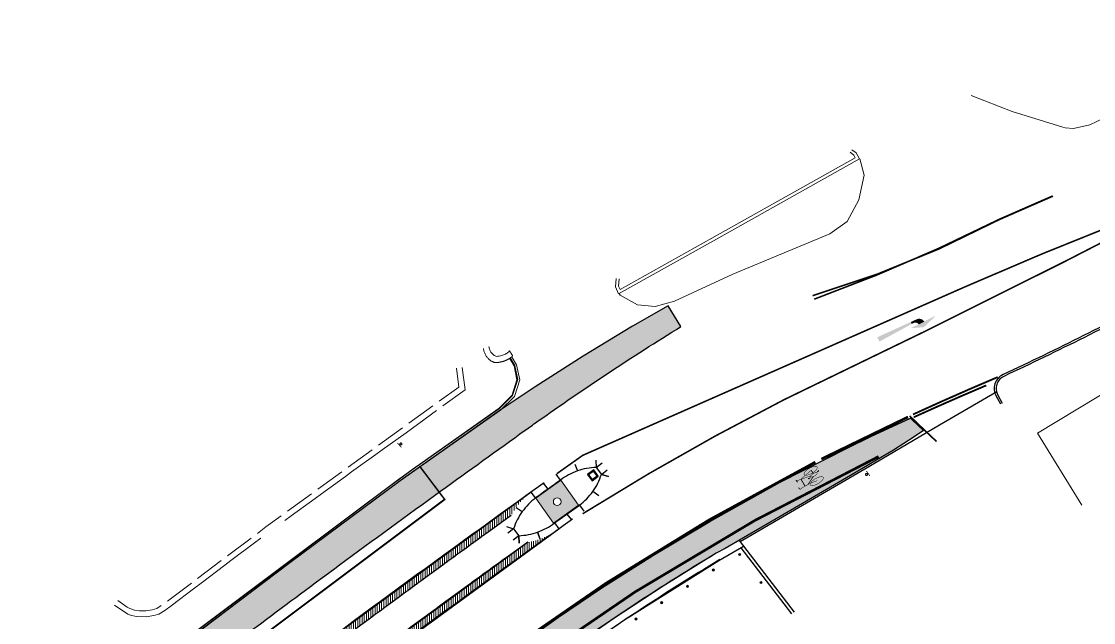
# Model space of a CAD drawing. Header units: metres. Extents: x 375221 to 375761, y 165693 to 166053.
# Drawn here: x 375504.5 to 375574.4, y 165906.6 to 165945.8 of the extents above; entities that cross this region are included whole.
import ezdxf

# ---------------------------------------------------------------- set-up
doc = ezdxf.new("R2010")
doc.units = ezdxf.units.M
for name, pattern in [('1004', [6, 4, -2]), ('1009', [0.8999999999999999, 0.6, -0.3]), ('1025', [2, 1, -1])]:
    doc.linetypes.add(name, pattern=pattern)
for name, color, linetype in [('$03 Coloured surfacing', 41, 'Continuous'), ('$03 Proposed kerbs', 7, 'Continuous'), ('$03 Roadmarkings', 7, 'Continuous'), ('$03 Street furniture', 7, 'Continuous'), ('$03 Traffic signs', 7, 'Continuous'), ('1Kerbing', 7, 'Continuous'), ('BUILDING', 8, 'Continuous'), ('KERB', 7, 'Continuous'), ('RoadMarkings -Signs', 7, 'Continuous'), ('WALL', 8, 'Continuous')]:
    doc.layers.add(name, color=color, linetype=linetype)
doc.layers.add('$03 Existing KERB', color=252, linetype='Continuous', lineweight=0)
doc.layers.add('bd-street furniture', color=7, linetype='Continuous', lineweight=30)
pattern_1 = [(90, (375301.1604602542, 165714.7829196174), (-0.1414214073079948, 2.842171974186587e-17), [])]
pattern_2 = [(37.49999999999999, (375301.1603203211, 165714.7830930501), (-0.01600031876479097, 0.4894134148895959), [0, -0.3860801400707162, 0, -0.4318001566580378, 0, -0.4127501497466538]), (7.499999999999999, (375301.1603203211, 165714.7830930501), (0.4495234462260886, 0.7168253606341572), [0, -0.2082800755644653, 0, -0.3479801262479482, 0, -0.1333500483796882]), (327.5, (375300.8479002062, 165714.7830930501), (0.7909926572153178, 0.001437185199959685), [0, -0.1270000460758935, 0, -0.4572001658732165, 0, -0.5969002165566993]), (317.5, (375300.8479002062, 165714.7830930501), (0.7635567294923427, 0.22292940413649), [0, -0.06350002303794675, 0, -0.2997201087391086, 0, -0.3429001244049124])]

# ---------------------------------------------------------------- blocks, each defined once
blk = doc.blocks.new('1038R4')
at = {"linetype": 'Continuous'}
for points in [[(0.5703513890910585, 3.005777651949977), (0.2604928890175273, 4.002766974827701), (0.2777708528871301, 2.252852270630804)], [(0.08070212287243805, 2.668192422944124), (-0.07412870246048442, 2.745604622688461), (0.1032065722907873, 2.698217216041897), (-0.07233504389888878, 2.81953926104152)], [(0.1032065722907873, 2.698217216041897), (-0.07233504389888878, 2.81953926104152), (0.1149382679271582, 2.711196816647181), (-0.06475436599971829, 2.882511468715748)], [(0.1149382679271582, 2.711196816647181), (-0.06475436599971829, 2.882511468715748), (0.131358717706803, 2.727075043584577), (-0.04343404049483013, 2.953462213806496)], [(0.131358717706803, 2.727075043584577), (-0.04343404049483013, 2.953462213806496), (0.1495591255828543, 2.742131846369077), (-0.01422224352798196, 3.011543005199357)], [(0.1495591255828543, 2.742131846369077), (-0.01422224352798196, 3.011543005199357), (0.161686180401702, 2.750914872705174), (0.01429918058285296, 3.052379982315266)], [(0.161686180401702, 2.750914872705174), (0.01429918058285296, 3.052379982315266), (0.1761543485549595, 2.760253030920993), (0.04236968495052906, 3.08406954511927)], [(0.1761543485549595, 2.760253030920993), (0.04236968495052906, 3.08406954511927), (0.1895333966673292, 2.767891541745009), (0.08083069815420174, 3.11838304404786)], [(0.1895333966673292, 2.767891541745009), (0.08083069815420174, 3.11838304404786), (0.2005521866240656, 2.773522934508286), (0.1070185666315666, 3.137223793778588)], [(0.2005521866240656, 2.773522934508286), (0.1070185666315666, 3.137223793778588), (0.2213646888064176, 2.782666450701868), (0.1602419604654699, 3.166795133309321)], [(0.2213646888064176, 2.782666450701868), (0.1602419604654699, 3.166795133309321), (0.2441254067140335, 2.790611814954978), (0.2036810762354122, 3.183774815683009)], [(0.2441254067140335, 2.790611814954978), (0.2036810762354122, 3.183774815683009), (0.2571111108933906, 2.794250330807671), (0.232268376652172, 3.191906482319183)], [(0.2571111108933906, 2.794250330807671), (0.232268376652172, 3.191906482319183), (0.2723908394909671, 2.797740813157347), (0.2684288976734308, 3.199006859087284)], [(0.1499926889311638, 0.001480968331684096), (-0.1499926889311638, -0.001480968331676991), (0.03630158226559388, 2.400475410231273), (-0.08369256887934284, 2.399290635565933)], [(0.03630158226559388, 2.40047541023128), (-0.08369256887934284, 2.399290635565933), (0.03300344193959859, 2.53323807163509), (-0.07916842462948637, 2.563112918821005)], [(0.03300344193959859, 2.53323807163509), (-0.07916842462948637, 2.563112918821005), (0.04279975450657503, 2.585052956687619), (-0.07731864205941008, 2.63009478045506)], [(0.04279975450657503, 2.585052956687619), (-0.07731864205941008, 2.63009478045506), (0.05854561702790306, 2.628026956031825), (-0.07559865645258412, 2.692376607407233)], [(0.05854561702790306, 2.628026956031825), (-0.07559865645258412, 2.692376607407233), (0.08070212287243805, 2.668192422944124), (-0.07412870246048442, 2.745604622688461)]]:
    blk.add_solid(points, dxfattribs=at)
blk = doc.blocks.new('1057m')
at = {"color": 0}
blk.add_line((-0.0916270682039123, 0.6063118004641087), (-0.06153206820391084, 0.5611693004641088), dxfattribs=at)
for points in [[(-0.3195111860822003, 1.586413314877668, 0.030095, 0.03168074252972641, 0), (-0.3258042140256769, 1.599782474991265, 0.03168074252972641, 0.0330843376995869, 0), (-0.3314949981645047, 1.611558451128277, 0.0330843376995869, 0.03432389990329786, 0), (-0.3365858283990875, 1.621926497239469, 0.03432389990329786, 0.03541741082203365, 0), (-0.3410789946298202, 1.631071867275607, 0.03541741082203365, 0.03638285780730662, 0), (-0.3449767867570976, 1.639179815187455, 0.03638285780730662, 0.0372384891811532, 0), (-0.3482814946813239, 1.646435594925782, 0.0372384891811532, 0.03800322105330365, 0), (-0.3509954083028937, 1.653024460441352, 0.03800322105330365, 0.03869718526414667, 0), (-0.353120817522202, 1.65913166568493, 0.03869718526414667, 0.03933978083582663, 0), (-0.3546385444234219, 1.664923939212207, 0.03933978083582663, 0.03994374477848584, 0), (-0.3554435398257986, 1.670493907998566, 0.03994374477848584, 0.04052560513231133, 0), (-0.3554092867323469, 1.675915673624311, 0.04052560513231133, 0.04110944967641121, 0), (-0.3544092681460857, 1.68126333766975, 0.04110944967641121, 0.04172570872140933, 0), (-0.3523169670700249, 1.686611001715188, 0.04172570872140933, 0.04240748074934805, 0), (-0.3490058665071882, 1.692032767340933, 0.04240748074934805, 0.043186597549957, 0), (-0.34434944946059, 1.697602736127291, 0.043186597549957, 0.044091542455771, 0), (-0.3382211989332497, 1.703395009654568, 0.044091542455771, 0.04514783895561902, 0), (-0.3304442201194217, 1.709428113317841, 0.04514783895561902, 0.04638532971328696, 0), (-0.3206401069783631, 1.715498267771266, 0.04638532971328696, 0.04784305024391369, 0), (-0.3083800756605619, 1.721346117483773, 0.04784305024391369, 0.04956735069666859, 0), (-0.2932353423165154, 1.726712306924288, 0.04956735069666859, 0.05160947641952809, 0), (-0.2747771230967206, 1.731337480561741, 0.05160947641952809, 0.0540235194388721, 0), (-0.2525766341516704, 1.734962282865058, 0.0540235194388721, 0.05686499827541841, 0), (-0.2262050916318572, 1.737327358303168, 0.05686499827541841, 0.06019, 0), (-0.1952337116877736, 1.738173351344998, 0.06019, 0.06019, 0)], [(0.1101840437815476, 1.630080117823457, 0.030095, 0.090285, 0), (0.2479444517187623, 1.62506917322312, 0.090285, 0.030095, 0), (0.3100831889159757, 1.651555594682041, 0.030095, 0.030095, 0)]]:
    blk.add_lwpolyline(points, format="xyseb", dxfattribs=at)
for points, const_width in [([(-0.33238706820391, 1.373734300464109), (-0.3173395682039093, 1.584399300464109)], 0.030095), ([(0.1942754317960876, 1.358686800464109), (0.2243704317960891, 1.584399300464109)], 0.030095), ([(-0.4377195682039105, 0.455836800464109), (-0.4171835513582089, 0.5232346117434056), (-0.4003947146882858, 0.5901474938234836), (-0.3868681289949269, 0.6567958690676243), (-0.3761188650789084, 0.7234001598391089), (-0.3676619937410205, 0.7901807885012183), (-0.361012585782035, 0.8573581774172337), (-0.3556857120027374, 0.9251527489504369), (-0.3511964432039086, 0.9937849254641089), (-0.3471480191316456, 1.063034284594968), (-0.3434963553132857, 1.130917025073484), (-0.3402855362214869, 1.195008500903562), (-0.3375596463289117, 1.252884066089109), (-0.335362770108209, 1.302119074634031), (-0.3337389920320366, 1.340288880542234), (-0.3327323965730525, 1.364968837817624), (-0.33238706820391, 1.373734300464109)], 0.030095), ([(-0.33238706820391, 1.328591800464109), (0.1641804317960908, 1.328591800464109)], 0.06019), ([(-0.2872445682039125, 1.012594300464109), (-0.33238706820391, 1.102879300464109)], 0.04815200000000001), ([(-0.3231707898504951, 1.106896482820786), (-0.3303526479201761, 1.12318370924387)], 0.018057), ([(-0.3022920682039086, 1.087831800464109), (-0.33238706820391, 1.148021800464109)], 0.012038), ([(-0.3276623744283366, 1.123740717261141), (-0.3295355392018749, 1.129218424043179)], 0.012038), ([(-0.07657956820391157, 0.576216800464109), (-0.2872445682039125, 1.012594300464109)], 0.04755010000000001), ([(-0.07657956820391157, 0.576216800464109), (-0.2872445682039125, 1.012594300464109)], 0.018057), ([(-0.03455769766668376, 0.7626832992386482), (-0.03316443459973861, 0.8505080752489098)], 0.06019), ([(-0.0479963744826545, 0.8465763530613012), (-0.0419505793434972, 0.8540035820463775), (-0.03586836375169256, 0.859029192078196), (-0.02843859141200582, 0.859029192078196), (-0.02428665981041292, 0.8546706984222828), (-0.02071745545114965, 0.8462650320858788)], 0.018057), ([(-0.01409343061287913, 0.6994761206181332), (-0.04223172670218425, 0.7796512342235149)], 0.027356355), ([(0.05884793179609034, 0.6665018004641087), (0.1792279317960915, 1.328591800464109)], 0.030095), ([(0.1594260619378303, 1.344456275604285), (0.1799435695029459, 1.344456275604285)], 0.030095), ([(0.1792279317960915, 1.328591800464109), (0.1792279317960915, 1.373734300464109)], 0.018057), ([(0.3447504317960903, 0.516026800464109), (0.1940108284424927, 1.345094618908897)], 0.030095), ([(0.1942754317960876, 1.328591800464109), (0.1942754317960876, 1.373734300464109)], 0.018057), ([(-0.0916270682039123, 0.576216800464109), (-0.07657956820391157, 0.5310743004641091)], 0.018057), ([(0.04511423407503266, 0.223436383586179), (0.07325253016433315, 0.1697476914397182)], 0.027356355), ([(0.07325253016433315, 0.1776220329545328), (0.07325253016433315, 0.09386767320605345)], 0.06019), ([(0.06305526081563002, 0.09321537615327698), (0.06857005058258814, 0.08043996864531554), (0.07651783583497399, 0.07895445614438974), (0.08333022319416053, 0.08796656531667245), (0.09062920965043446, 0.1030197586593863)], 0.018057), ([(0.1039904317960879, 0.455836800464109), (0.3447504317960903, 0.455836800464109)], 0.06019), ([(0.3447504317960903, 0.516026800464109), (0.359797931796091, 0.455836800464109)], 0.030095), ([(0.359797931796091, 0.455836800464109), (0.3447504317960903, 0.4257418004641086)], 0.018057)]:
    blk.add_lwpolyline(points, dxfattribs=dict(at, const_width=const_width))
at = {"color": 0, "const_width": 0.030095}
for points in [[(-0.4377195682039105, 0.997546800464109, 0.213749150069638), (-0.4947757884639306, 0.9719875965104867, 0.09389705116024011), (-0.5655126269239787, 0.8543092023860077, 0.05056578047017817), (-0.6032390930639135, 0.708351589849576, 0.03799177712489763), (-0.6184462450229727, 0.5085030504641086, 0.03799177712489767), (-0.6032390930639135, 0.3086545110786423, 0.05056578047017853), (-0.5655126269239787, 0.1626968985422101, 0.0938970511602401), (-0.4947757884639306, 0.0450185044177311, 0.2137491500696377), (-0.4377195682039105, 0.01945930046410873, 0.2137491500696369), (-0.3806633479438905, 0.0450185044177311, 0.09389705116023966), (-0.3099265094838423, 0.1626968985422101, 0.05056578047018), (-0.2722000433439075, 0.3086545110786435, 0.03799177712489805), (-0.2569928913848482, 0.5085030504641086, 0.03799177712489751), (-0.2722000433439075, 0.7083515898495766, 0.05056578047017759), (-0.3099265094838423, 0.8543092023860072, 0.09389705116023898), (-0.3806633479438905, 0.9719875965104867, 0.2137491500696375)], [(0.01370543179608816, 0.696596800464109, 0.2118475554080519), (-0.01489848999192489, 0.6839079927434941, 0.09452538941678633), (-0.05013570394333655, 0.626079829102582, 0.05121271341255291), (-0.06898679695679881, 0.5541860257424644, 0.03854372650898667), (-0.07657956820391157, 0.455836800464109, 0.038543726508988), (-0.06898679695679881, 0.3574875751857506, 0.05121271341255187), (-0.05013570394333655, 0.2855937718256359, 0.09452538941678272), (-0.01489848999192951, 0.2277656081847244, 0.2118475554080525), (0.01370543179608816, 0.2150768004641089, 0.2118475554080506), (0.04230935358410583, 0.2277656081847238, 0.094525389416784), (0.0775465675355175, 0.2855937718256359, 0.05121271341255283), (0.09639766054897514, 0.3574875751857511, 0.03854372650898816), (0.1039904317960879, 0.455836800464109, 0.03854372650898842), (0.09639766054897514, 0.5541860257424657, 0.05121271341255319), (0.0775465675355175, 0.626079829102582, 0.0945253894167866), (0.04230935358410583, 0.6839079927434941, 0.2118475554080502)], [(0.3447504317960903, 0.997546800464109, 0.213749150069638), (0.2876942115360702, 0.9719875965104867, 0.09389705116024011), (0.216957373076022, 0.8543092023860077, 0.05056578047017974), (0.1792309069360872, 0.708351589849576, 0.03799177712489875), (0.1640237549770234, 0.5085030504641086, 0.03799177712489765), (0.1792309069360872, 0.3086545110786423, 0.05056578047017844), (0.216957373076022, 0.1626968985422101, 0.09389705116023894), (0.2876942115360656, 0.0450185044177311, 0.213749150069637), (0.3447504317960903, 0.01945930046410873, 0.2137491500696375), (0.4018066520561103, 0.0450185044177311, 0.09389705116023882), (0.4725434905161585, 0.1626968985422101, 0.05056578047017845), (0.5102699566560933, 0.3086545110786435, 0.03799177712489694), (0.5254771086151525, 0.5085030504641086, 0.03799177712489826), (0.5102699566560933, 0.7083515898495784, 0.05056578047017754), (0.4725434905161585, 0.8543092023860072, 0.09389705116023993), (0.4018066520561103, 0.9719875965104867, 0.2137491500696374)]]:
    blk.add_lwpolyline(points, format="xyb", close=True, dxfattribs=at)
at = {"color": 0}
for points in [[(-0.0553589329691679, 0.8476393919529633), (-0.05445706853584227, 0.849916703841946), (-0.05355860927251648, 0.8519444490308433), (-0.05266398856446273, 0.853745232925085), (-0.0517736397969486, 0.8553416609301018), (-0.05088799635525092, 0.8567563384513238), (-0.05000749162463727, 0.8580118708941821), (-0.04913255899038909, 0.8591308636641058), (-0.04826363183777396, 0.8601359221665262), (-0.04740093717812428, 0.861047207298148), (-0.04654387652701324, 0.8618751019207742), (-0.04569164502608345, 0.862627544387482), (-0.04484343781697291, 0.8633124730513496), (-0.04399845004131038, 0.8639378262654537), (-0.04315587684073847, 0.8645115423828731), (-0.04231491335689519, 0.8650415597566844), (-0.04147475473141391, 0.8655358167399653), (-0.04063442068808172, 0.8660001473922), (-0.03979222927930053, 0.8664319685984981), (-0.03894632313960749, 0.8668265929503755), (-0.03809484490355821, 0.8671793330393485), (-0.03723593720569447, 0.8674855014569335), (-0.03636774268055803, 0.8677404107946461), (-0.03548840396270912, 0.8679393736440023), (-0.03459606368668027, 0.8680777025965191), (-0.03369041229156871, 0.8681521215064807), (-0.0327773314346473, 0.8681649992792514), (-0.03186425057772126, 0.8681201160829618), (-0.0309585991826097, 0.8680212520857451), (-0.03006780671112708, 0.867872187455733), (-0.02919930262508785, 0.8676767023610589), (-0.02836051638630188, 0.8674385769698525), (-0.02755887745658363, 0.8671615914502483), (-0.02679995793229857, 0.8668494251658937), (-0.02608190044798846, 0.8665053542625042), (-0.02540099027274607, 0.86613255408131), (-0.02475351267566879, 0.8657341999635416), (-0.02413575292584475, 0.8653134672504317), (-0.02354399629237136, 0.8648735312832095), (-0.02297452804433675, 0.8644175674031074), (-0.02242363345083831, 0.863948750951356), (-0.0218875255500901, 0.8634681277744719), (-0.0213621284567914, 0.8629682257401138), (-0.02084329405475813, 0.8624394432212253), (-0.02032687422781549, 0.8618721785907518), (-0.01980872085978405, 0.8612568302216367), (-0.01928468583447973, 0.8605837964868255), (-0.01875062103573235, 0.8598434757592611), (-0.01820237834735323, 0.8590262664118883), (-0.01763644941237956, 0.8581252885387072), (-0.01705188491068732, 0.857144549117937), (-0.01644837528136911, 0.8560907768488539), (-0.01582561096352215, 0.8549707004307319), (-0.0151832823962252, 0.8537910485628469), (-0.01452108001858008, 0.8525585499444748), (-0.01383869426967479, 0.8512799332748898), (-0.01313581558859731, 0.8499619272533672)], [(0.05122863799608126, 0.09386055835470693), (0.05202639931015085, 0.08980501344041017), (0.0529764098742266, 0.0863019305565544), (0.05405267591392331, 0.08328706993215805), (0.0552292036548419, 0.08069619179623953), (0.05647999932259715, 0.07846505637781785), (0.05777906914279001, 0.07652942390591026), (0.05910041934103525, 0.07482505460953637), (0.06041805614293843, 0.07328770871771458), (0.06170969917045177, 0.07186423096896588), (0.06296792163088653, 0.07054580413982162), (0.0641890101279099, 0.0693346955163174), (0.06536925126517056, 0.0682331723844877), (0.06650493164633105, 0.067243502030367), (0.06759233787504933, 0.06636795173998977), (0.06862775655498794, 0.0656087887993905), (0.06960747428980021, 0.06496828049460479), (0.07053045958050248, 0.06444806430998949), (0.07140640851754476, 0.06404725852319944), (0.07224769908872623, 0.06376435161021013), (0.07306670928186457, 0.06359783204699934), (0.07387581708475431, 0.06354618830954371), (0.0746874004852085, 0.06360790887381987), (0.07551383747102634, 0.06378148221580503), (0.07636750603001623, 0.06406539681147638), (0.07725954635120438, 0.06446053438318025), (0.07819614742849268, 0.06497734963874327), (0.07918226045700542, 0.06562869053236176), (0.08022283663186229, 0.06642740501823145), (0.08132282714818295, 0.06738634105054926), (0.08248718320109631, 0.06851834658351148), (0.08372085598571744, 0.06983626957131443), (0.0850287966971706, 0.07135295796815387), (0.08641595653058474, 0.07308453469694376), (0.08788728668107489, 0.07506022255546307), (0.08944773834376533, 0.07731251931020844), (0.09110226271377578, 0.07987392272767649), (0.09285581098623048, 0.08277693057436385), (0.09471333435625376, 0.08605404061676714), (0.09667978401896526, 0.089737750621383), (0.09876011116948931, 0.09386055835470693)]]:
    blk.add_lwpolyline(points, dxfattribs=at)
for points in [[(-0.05586611756232856, 0.8482587346997377), (-0.05250601963264323, 0.8540650729507481), (-0.04819495059078456, 0.8611100966953065), (-0.04147475473141391, 0.8658325851394616)], [(0.05122863799608126, 0.09308665805488299), (0.05439740287430724, 0.08070425325769595), (0.06010117965511768, 0.07141744965980582), (0.07024122726544633, 0.06367844666156412)], [(0.06010117965511768, 0.07141744965980582), (0.07024122726544633, 0.06367844666156412), (0.07594500404625215, 0.06367844666156412), (0.08355003975400095, 0.06909574876033342)]]:
    blk.add_solid(points, dxfattribs=at)
blk = doc.blocks.new('Traffic sign')
at = {"layer": '$03 Traffic signs', "linetype": 'Continuous', "const_width": 0.07500000000000001}
blk.add_lwpolyline([(-0.0625, 0, 1), (0.0625, 0, 1)], format="xyb", close=True, dxfattribs=at)
at = {"layer": '$03 Traffic signs', "linetype": 'Continuous', "const_width": 0.05}
blk.add_lwpolyline([(0.02828144717750547, 0.2270358317452974), (0.2021533629576879, -0.120478731182402)], dxfattribs=at)

msp = doc.modelspace()

# ---------------------------------------------------------------- hatches: boundary and pattern name
at = {"layer": '$03 Coloured surfacing', "linetype": 'Continuous', "transparency": 33554559}
h = msp.add_hatch(dxfattribs=at)
h.set_pattern_fill('AR-SAND', color=256, scale=0.01000000362802311)
h.set_pattern_definition(pattern_2)
edge = h.paths.add_edge_path()
edge.add_line((375460.4074755497, 165864.7492224406), (375460.0788446335, 165863.0699624369))
edge.add_line((375460.0788446348, 165863.0699624373), (375460.4364702653, 165862.5383867628))
edge.add_line((375460.4364702646, 165862.5383867631), (375460.7668053034, 165862.7691105143))
edge.add_arc((375202.0193436798, 166248.0945179099), 464.1399772502583, 303.8815092338029, 305.3910364406966)
edge.add_arc((375177.7088917661, 166282.7854004391), 506.5001837592412, 305.3601518138175, 306.3458834387164)
edge.add_arc((375177.708891768, 166282.7854004344), 506.5001837534788, 306.3458834387131, 306.8748005985333)
edge.add_arc((373110.3800044004, 169028.5044630496), 3943.478080258358, 306.963974799321, 307.0429685341092)
edge.add_arc((375691.9267619066, 165613.7076371126), 337.3347447032307, 126.4162930367433, 127.6253093383734, ccw=False)
edge.add_arc((398491.1243941002, 135392.3981464757), 38194.03167077051, 127.01583897041371, 127.0257634047029, ccw=False)
edge.add_arc((382206.7216791175, 156995.6961121121), 11140.67298945242, 126.91608106562629, 127.03314848684559, ccw=False)
edge.add_arc((376176.3563078251, 165027.3429886624), 1097.138803891583, 126.40212051805219, 127.06185886058651, ccw=False)
edge.add_arc((375881.8794923611, 165428.9942430733), 599.1056519102453, 125.75049679533211, 126.53058879658059, ccw=False)
edge.add_arc((377771.7163487244, 162803.893251678), 3833.705868118217, 125.64914033831559, 125.75049679533231, ccw=False)
edge.add_arc((375624.7830938194, 165797.2705796296), 150.0079667553335, 125.29574649808629, 125.64914033831559, ccw=False)
edge.add_arc((375639.4840882979, 165776.504351859), 175.4511476580757, 121.6205287405692, 125.2957464980864, ccw=False)
edge.add_line((375547.4966234341, 165925.9078709697), (375546.6705835738, 165927.2646249638))
edge.add_line((375546.6705835741, 165927.2646249635), (375544.342689516, 165925.9303710392))
edge.add_line((375544.342689516, 165925.9303710395), (375541.1326749785, 165923.9934116503))
edge.add_line((375541.132674979, 165923.9934116499), (375537.9973081562, 165921.9880383147))
edge.add_line((375537.9973081555, 165921.9880383145), (375535.7294972638, 165920.4639170739))
edge.add_line((375535.7294972651, 165920.4639170738), (375532.4730455127, 165918.1770281459))
edge.add_line((375532.4730455112, 165918.1770281466), (375529.1995129611, 165915.8781439888))
edge.add_line((375529.1995129623, 165915.8781439885), (375522.0292601763, 165910.524808754))
edge.add_line((375522.0292601753, 165910.5248087542), (375517.3504350278, 165907.0105343299))
edge.add_line((375517.3504350279, 165907.0105343293), (375509.5485369385, 165901.1438689468))
edge.add_line((375509.5485369395, 165901.1438689474), (375498.8439386567, 165893.1226368056))
edge.add_line((375498.8439386562, 165893.1226368053), (375486.7987988229, 165884.0625082084))
edge.add_line((375486.7987988237, 165884.0625082087), (375482.8040720741, 165881.0615100774))
edge.add_line((375482.8040720727, 165881.0615100767), (375474.9784554009, 165875.1478043772))
edge.add_line((375474.978455402, 165875.1478043776), (375465.6423727738, 165868.3213397445))
edge.add_line((375465.642372774, 165868.3213397441), (375462.5142540138, 165866.1868170066))
edge.add_line((375462.5142540131, 165866.1868170071), (375461.1817952273, 165865.2775920726))
edge.add_line((375461.1817952283, 165865.2775920723), (375460.4074755513, 165864.7492224408))
h = msp.add_hatch(dxfattribs=at)
h.set_pattern_fill('AR-SAND', color=256, scale=0.01000000362802311)
h.set_pattern_definition(pattern_2)
edge = h.paths.add_edge_path()
edge.add_line((375529.5731842313, 165897.1058848752), (375525.547669718, 165894.0949041881))
edge.add_line((375525.547669718, 165894.0949041881), (375522.0744917523, 165891.48281518))
edge.add_line((375522.0744917523, 165891.48281518), (375521.0460335389, 165890.7093378566))
edge.add_line((375521.0460335389, 165890.7093378566), (375520.6005642433, 165890.3743117051))
edge.add_line((375520.6005642433, 165890.3743117051), (375519.9182087779, 165889.8611294758))
edge.add_line((375519.9182087779, 165889.8611294758), (375515.3893474061, 165886.4550877688))
edge.add_line((375515.3893474061, 165886.4550877688), (375512.3040368166, 165884.1347039714))
edge.add_line((375512.3040368166, 165884.1347039714), (375509.4697467349, 165881.9981483016))
edge.add_line((375509.4697467349, 165881.9981483016), (375503.962484993, 165877.8449932951))
edge.add_line((375503.962484993, 165877.8449932951), (375492.4521109778, 165869.1647507893))
edge.add_line((375492.4521109778, 165869.1647507893), (375489.2646353114, 165866.7610007692))
edge.add_line((375489.2646353114, 165866.7610007692), (375485.1077559851, 165863.6262007561))
edge.add_line((375485.1077559851, 165863.6262007561), (375482.0321628731, 165861.3068239894))
edge.add_line((375482.0321628731, 165861.3068239894), (375480.9597468656, 165863.1909194887))
edge.add_line((375480.9597468656, 165863.1909194887), (375491.067618899, 165870.8135024169))
edge.add_arc((386862.2776162711, 150809.7025814137), 18871.71107714132, 126.92431133635941, 127.052977186394, ccw=False)
edge.add_arc((376101.2410402098, 165128.621168757), 959.9458540104365, 126.65748980697151, 126.89641731341689, ccw=False)
edge.add_arc((376101.2410403542, 165128.6211691638), 959.9458537703022, 126.36268148336299, 126.65748982838281, ccw=False)
edge.add_arc((376101.2410403927, 165128.6211689916), 959.9458539317545, 126.21787249171419, 126.36268147911551, ccw=False)
edge.add_line((375534.0499701798, 165903.0824865224), (375536.0368348006, 165904.5336952861))
edge.add_line((375536.0368348006, 165904.5336952861), (375539.5179004427, 165907.0001451187))
edge.add_line((375539.5179004427, 165907.0001451187), (375542.3500459846, 165908.8999127233))
edge.add_line((375542.3500459846, 165908.8999127233), (375545.7033234611, 165911.0314214658))
edge.add_line((375545.7033234611, 165911.0314214658), (375549.3706653323, 165913.2233355679))
edge.add_line((375549.3706653323, 165913.2233355679), (375553.9608997572, 165915.7725693211))
edge.add_line((375553.9608997572, 165915.7725693211), (375558.362359738, 165918.0246776678))
edge.add_line((375558.362359738, 165918.0246776678), (375559.8710552678, 165918.7550597023))
edge.add_line((375559.8710552678, 165918.7550597023), (375562.4426995497, 165919.9467775868))
edge.add_line((375562.4426995497, 165919.9467775868), (375562.5525359362, 165919.8393640341))
edge.add_line((375562.5525359362, 165919.8393640341), (375562.9445480406, 165919.4629184762))
edge.add_line((375562.9445480406, 165919.4629184762), (375563.2900853306, 165919.1498247357))
edge.add_line((375563.2900853306, 165919.1498247357), (375562.6922559664, 165918.7303416003))
edge.add_line((375562.6922559664, 165918.7303416003), (375561.3350978028, 165917.8645457393))
edge.add_line((375561.3350978028, 165917.8645457393), (375558.5375171434, 165916.2249163315))
edge.add_line((375558.5375171434, 165916.2249163315), (375555.1467945818, 165914.2533715358))
edge.add_line((375555.1467945818, 165914.2533715358), (375550.3838266488, 165911.4688757118))
edge.add_line((375550.3838266488, 165911.4688757118), (375549.7845039479, 165911.1522287596))
edge.add_line((375549.7845039479, 165911.1522287596), (375546.3417738844, 165909.0242544496))
edge.add_line((375546.3417738844, 165909.0242544496), (375543.1125950031, 165906.9072082071))
edge.add_line((375543.1125950031, 165906.9072082071), (375540.1194985211, 165904.833481621))
edge.add_line((375540.1194985211, 165904.833481621), (375538.044764949, 165903.3338264674))
edge.add_line((375538.044764949, 165903.3338264674), (375533.8516023625, 165900.2612396404))
edge.add_line((375533.8516023625, 165900.2612396404), (375531.5715812072, 165898.5884433528))
edge.add_line((375531.5715812072, 165898.5884433528), (375529.5731842313, 165897.1058848752))
at = {"layer": '1Kerbing', "lineweight": 0}
h = msp.add_hatch(dxfattribs=at)
h.set_pattern_fill('JIS_WOOD', color=251, scale=0.2000000725604622, angle=45)
h.set_pattern_definition(pattern_1)
edge = h.paths.add_edge_path()
edge.add_arc((375527.1194446627, 165901.7255398715), 4.578542935524433, 100.06181120532949, 127.11455982509631, ccw=False)
edge.add_line((375526.3195251543, 165906.233664115), (375536.4245943901, 165913.5855464021))
edge.add_arc((375540.486202633, 165911.4808282452), 4.574549161365575, 126.89961515672931, 152.6068896671561, ccw=False)
edge.add_line((375537.7395753656, 165915.1390434783), (375524.3559117923, 165905.3760070453))
h = msp.add_hatch(dxfattribs=at)
h.set_pattern_fill('JIS_WOOD', color=251, scale=0.2000000725604622, angle=45)
h.set_pattern_definition(pattern_1)
edge = h.paths.add_edge_path()
edge.add_line((375527.5093985423, 165904.5572327068), (375537.5398079056, 165911.874689241))
edge.add_arc((375536.7618993893, 165916.4217505381), 4.613123463884438, 279.7081424941322, 307.123976671725)
edge.add_line((375539.5461117737, 165912.7435621936), (375526.1623034209, 165902.9807264942))
edge.add_arc((375523.1550819725, 165906.9141279906), 4.95126530985981, 307.3991627587135, 331.5742964175014)
at = {"layer": 'bd-street furniture', "lineweight": 40}
h = msp.add_hatch(color=254, dxfattribs=at)
h.dxf.hatch_style = 1
h.paths.add_polyline_path([(375538.0373209883, 165914.7436092431), (375539.2013119124, 165913.1172242863), (375540.8276968691, 165914.2812152114), (375539.663705945, 165915.9076001681)])
edge = h.paths.add_edge_path(flags=16)
edge.add_arc((375539.4325089287, 165914.5124122277), 0.2500000907005777, 0, 360)
at = {"layer": 'bd-street furniture'}
h = msp.add_hatch(color=254, dxfattribs=at)
h.dxf.hatch_style = 1
edge = h.paths.add_edge_path(flags=17)
edge.add_arc((375551.3195888102, 165911.0755398581), 0.06600002394495252, 0, 360)
edge = h.paths.add_edge_path()
edge.add_arc((375551.3195888102, 165911.0755398581), 0.07500002721017332, 0, 360)
h = msp.add_hatch(color=251, dxfattribs=at)
h.dxf.hatch_style = 1
edge = h.paths.add_edge_path()
edge.add_arc((375551.3195888102, 165911.0755398581), 0.06600002394495252, 0, 360)
h = msp.add_hatch(color=254, dxfattribs=at)
h.dxf.hatch_style = 1
edge = h.paths.add_edge_path(flags=17)
edge.add_arc((375549.5956832133, 165910.0698771384), 0.06600002394495252, 0, 360)
edge = h.paths.add_edge_path()
edge.add_arc((375549.5956832133, 165910.0698771384), 0.07500002721017332, 0, 360)
h = msp.add_hatch(color=251, dxfattribs=at)
h.dxf.hatch_style = 1
edge = h.paths.add_edge_path()
edge.add_arc((375549.5956832133, 165910.0698771384), 0.06600002394495252, 0, 360)
h = msp.add_hatch(color=254, dxfattribs=at)
h.dxf.hatch_style = 1
edge = h.paths.add_edge_path(flags=17)
edge.add_arc((375547.9223055933, 165908.9982967395), 0.06600002394495252, 0, 360)
edge = h.paths.add_edge_path()
edge.add_arc((375547.9223055933, 165908.9982967395), 0.07500002721017332, 0, 360)
h = msp.add_hatch(color=251, dxfattribs=at)
h.dxf.hatch_style = 1
edge = h.paths.add_edge_path()
edge.add_arc((375547.9223055933, 165908.9982967395), 0.06600002394495252, 0, 360)
h = msp.add_hatch(color=254, dxfattribs=at)
h.dxf.hatch_style = 1
edge = h.paths.add_edge_path(flags=17)
edge.add_arc((375552.7168651503, 165909.2526840074), 0.06600002394495252, 0, 360)
edge = h.paths.add_edge_path()
edge.add_arc((375552.7168651503, 165909.2526840074), 0.07500002721017332, 0, 360)
h = msp.add_hatch(color=251, dxfattribs=at)
h.dxf.hatch_style = 1
edge = h.paths.add_edge_path()
edge.add_arc((375552.7168651503, 165909.2526840074), 0.06600002394495252, 0, 360)
h = msp.add_hatch(color=254, dxfattribs=at)
h.dxf.hatch_style = 1
edge = h.paths.add_edge_path(flags=17)
edge.add_arc((375546.2434526943, 165907.9338592663), 0.06600002394495252, 0, 360)
edge = h.paths.add_edge_path()
edge.add_arc((375546.2434526943, 165907.9338592663), 0.07500002721017332, 0, 360)
h = msp.add_hatch(color=251, dxfattribs=at)
h.dxf.hatch_style = 1
edge = h.paths.add_edge_path()
edge.add_arc((375546.2434526943, 165907.9338592663), 0.06600002394495252, 0, 360)
h = msp.add_hatch(color=254, dxfattribs=at)
h.dxf.hatch_style = 1
edge = h.paths.add_edge_path(flags=17)
edge.add_arc((375544.5645997953, 165906.8694217931), 0.06600002394495252, 0, 360)
edge = h.paths.add_edge_path()
edge.add_arc((375544.5645997953, 165906.8694217931), 0.07500002721017332, 0, 360)
h = msp.add_hatch(color=251, dxfattribs=at)
h.dxf.hatch_style = 1
edge = h.paths.add_edge_path()
edge.add_arc((375544.5645997953, 165906.8694217931), 0.06600002394495252, 0, 360)

# ---------------------------------------------------------------- linework, layer by layer
at = {"layer": '$03 Coloured surfacing', "linetype": 'Continuous'}
msp.add_lwpolyline([(375491.6687504072, 165885.1693449365, -4.330351371328961e-05), (375496.9508719482, 165889.1527164467, -0.0005108030311996851), (375515.1360817757, 165902.8436269658, -0.002878659521189241), (375525.2607379965, 165910.3991102967, -0.003403806617859685), (375531.8479997031, 165915.209767607, -0.0004422510021067078), (375537.3554325532, 165919.1672331337, -0.001541972739170744), (375538.1089354493, 165919.7041549301, -0.0160375374024323), (375547.4966234341, 165925.9078709697), (375546.6705835741, 165927.2646249635), (375544.342689516, 165925.9303710395), (375541.132674979, 165923.9934116499), (375537.9973081555, 165921.9880383145), (375535.7294972651, 165920.4639170738), (375532.4730455112, 165918.1770281466), (375529.1995129623, 165915.8781439885), (375522.0292601753, 165910.5248087542), (375517.3504350279, 165907.0105343293), (375509.5485369395, 165901.1438689474), (375498.8439386562, 165893.1226368053)], format="xyb", dxfattribs=at)
msp.add_lwpolyline([(375536.0368348006, 165904.5336952861), (375539.5179004427, 165907.0001451187), (375542.3500459846, 165908.8999127233), (375545.7033234611, 165911.0314214658), (375549.3706653323, 165913.2233355679), (375553.9608997572, 165915.7725693211), (375558.362359738, 165918.0246776678), (375559.8710552678, 165918.7550597023), (375562.4426995497, 165919.9467775868), (375562.5525359362, 165919.8393640341), (375562.9445480406, 165919.4629184762), (375563.2900853306, 165919.1498247357), (375562.6922559664, 165918.7303416003), (375561.3350978028, 165917.8645457393), (375558.5375171434, 165916.2249163315), (375555.1467945818, 165914.2533715358), (375550.3838266488, 165911.4688757118), (375549.7845039479, 165911.1522287596), (375546.3417738844, 165909.0242544496), (375543.1125950031, 165906.9072082071), (375540.1194985211, 165904.833481621)], dxfattribs=at)
at = {"layer": '$03 Existing KERB', "flags": 128}
for points in [[(375586.8191884123, 165945.7688980866), (375586.4373080134, 165945.2200071169), (375586.211675832, 165945.0388517641), (375586.0565872602, 165944.924856144), (375578.6859694161, 165941.211556064), (375574.1343263593, 165939.0371570382), (375573.0578662585, 165938.7916903207), (375572.5251020212, 165938.8467240129), (375572.377175957, 165938.8980391566), (375569.0705079511, 165939.9056834942), (375566.3932608292, 165940.9458241062)], [(375559.1394461803, 165936.8186263163), (375559.4371952917, 165935.7660900382), (375559.0891826507, 165934.1539297411), (375558.3244747091, 165932.7528516529), (375557.1956056207, 165931.9376695063), (375550.8674550653, 165929.313323467), (375547.0724926852, 165927.5716131106), (375545.8151887655, 165927.2082779594), (375544.6730321981, 165927.3228896447), (375543.5271527823, 165927.9510146268), (375543.4600937478, 165928.0636852598)]]:
    msp.add_lwpolyline(points, dxfattribs=at)
at = {"layer": '$03 Existing KERB'}
for points in [[(375536.3938449025, 165923.8440832617), (375536.6652218066, 165923.3673589416), (375536.8678412735, 165922.460181945), (375536.5335598849, 165921.4206810622), (375535.6664263979, 165920.5723691424), (375529.1261873189, 165915.9793944955), (375521.954333717, 165910.6248640865), (375516.3132553007, 165906.3878394105), (375508.7216890175, 165900.6901316717), (375502.1172503605, 165895.7243843125), (375495.4205960091, 165890.7208668059), (375488.3219923284, 165885.3631054703), (375481.1305399071, 165879.9606586127), (375478.8988468628, 165878.2873235829), (375474.9036787748, 165875.2479780493), (375472.7100656852, 165873.641425428), (375465.5702481028, 165868.4234530414), (375459.877168458, 165864.5386875058)], [(375536.5024769809, 165923.9059224334), (375536.7831291258, 165923.4129044162), (375536.99724284, 165922.4542648578), (375536.6430873945, 165921.352962452), (375535.746578062, 165920.4759123037), (375529.1995129623, 165915.8781439885), (375522.0292601753, 165910.5248087542), (375522.0292601753, 165910.5248087542), (375516.3883257937, 165906.2878922615), (375508.7967230305, 165900.5901571354), (375502.1922197994, 165895.624361163), (375495.4956575148, 165890.6209124476), (375488.3971837144, 165885.2632491402), (375481.2056186926, 165879.8607176933), (375478.9741830882, 165878.187575629), (375474.978455402, 165875.1478043776), (375472.7838725485, 165873.5405415231), (375465.642372774, 165868.3213397451), (375460.3845349681, 165864.7335685622)]]:
    msp.add_lwpolyline(points, dxfattribs=at)
at = {"layer": '$03 Proposed kerbs', "linetype": 'Continuous'}
for points in [[(375579.6956031565, 165928.4351113578), (375578.8847664893, 165928.0004338734, -0.01381847109483009), (375568.4728770927, 165922.7838843539, 0.4355341239642494), (375568.0227440055, 165921.3904220806), (375568.3106087279, 165920.8746602377)], [(375579.7471434921, 165928.3209124524), (375578.9438259304, 165927.8902658485, -0.01381847109483027), (375568.5257604215, 165922.6706219818, 0.4355341239642571), (375568.1318939701, 165921.4513424924), (375568.4197586905, 165920.9355806494)]]:
    msp.add_lwpolyline(points, format="xyb", dxfattribs=at)
at = {"layer": '$03 Proposed kerbs'}
for points in [[(375538.5923151672, 165915.7497453801, 0.006057559528883992), (375519.6873265337, 165901.8871405004), (375506.0242898352, 165891.6115173306), (375484.7825161852, 165875.5925985444, -0.02342124119467512), (375445.3512982223, 165848.6566971783, 0.003049374633748935), (375442.7550590057, 165847.0341688022)], [(375539.6554909069, 165915.9190991828, 0.0005170524206180639), (375538.0284511223, 165914.7559805634, 0.0005170524206180639)], [(375540.884241974, 165914.2897764714, 0.0005181308575974113), (375539.2571301535, 165913.1267374521, 0.0005181308575974113)], [(375536.4399993923, 165913.6155312927, 0.003238451103662388), (375526.3193852212, 165906.2338375477)], [(375540.42456536, 165913.3718229495, 0.006085473033849352), (375521.4905090518, 165899.4895293275), (375507.8290395848, 165889.2150848322), (375466.3847943898, 165857.9610093068, -0.0312722761816016), (375455.2994525526, 165850.6388843711), (375444.4429432321, 165844.2919382714)], [(375537.5131249353, 165911.8744738987, 0.003213289786380619), (375527.4927213993, 165904.5643168883)], [(375549.7845039479, 165911.1522287596, 0.02310412477546245), (375538.3771457411, 165903.5773822144), (375531.8785841223, 165898.8154884363, 0.002061281240723954), (375525.547669718, 165894.0949041881), (375511.8897265214, 165883.8231117111), (375468.5675346125, 165851.1528326068, -0.02098149758200553), (375458.5796118509, 165844.8758595474), (375444.8444100115, 165837.0425979942, -0.0009308433853291132), (375429.2307544593, 165828.147687058)], [(375550.0312794689, 165910.740522543, 0.02210377573955835), (375539.1382510569, 165903.538552938, 0.02210377573955835)]]:
    msp.add_lwpolyline(points, format="xyb", dxfattribs=at)
at = {"layer": '$03 Roadmarkings', "linetype": '1004', "const_width": 0.1000000362802311, "flags": 128}
for points in [[(375556.0672777101, 165927.9212966696, 0.04956481964112345), (375568.262225382, 165932.8874231325), (375571.7223196793, 165934.3983178437)], [(375556.1760200243, 165927.6929681565, 0.02964469271634937), (375568.2518399768, 165932.9042862589), (375571.7119342741, 165934.41518097)]]:
    msp.add_lwpolyline(points, format="xyb", dxfattribs=at)
at = {"layer": '$03 Roadmarkings', "color": 7, "linetype": '1009', "const_width": 0.1000000362802311, "flags": 128}
for points in [[(375562.6035374273, 165920.1997422054, -0.00777697278609196), (375568.1224096082, 165922.6287842169)], [(375562.6139228325, 165920.1828790791, -0.00777697278609196), (375568.1327950135, 165922.6119210906)], [(375562.6511436645, 165920.0172890667, -0.006882341208854592), (375567.3764060158, 165922.0914084353)], [(375562.6615290698, 165920.0004259404, -0.006882341208854592), (375567.386791423, 165922.0745453089)]]:
    msp.add_lwpolyline(points, format="xyb", dxfattribs=at)
at = {"layer": '$03 Roadmarkings', "linetype": '1009', "const_width": 0.1500000544203466, "flags": 128}
for points in [[(375556.6359597407, 165917.2973594312), (375562.2815304417, 165920.0348696345)], [(375556.646345146, 165917.2804963049), (375562.291915847, 165920.0180065082)]]:
    msp.add_lwpolyline(points, dxfattribs=at)
at = {"layer": '$03 Roadmarkings', "color": 7, "const_width": 0.1000000362802311, "flags": 128}
for points in [[(375564.1289081238, 165918.4457390159, -0.004532825941122766), (375562.3892910797, 165920.1016458804)], [(375564.1392935291, 165918.4288758887, -0.004532825941122766), (375562.399676485, 165920.0847827541)]]:
    msp.add_lwpolyline(points, format="xyb", dxfattribs=at)
at = {"layer": '$03 Roadmarkings', "const_width": 0.1500000544203466, "flags": 128}
for points in [[(375556.2443446126, 165917.0982497828, 0.03940451909021572), (375536.127039222, 165904.747525108), (375529.2441545743, 165899.6889108699)], [(375556.2547300179, 165917.0813866556, 0.03940451909021572), (375536.1374246273, 165904.7306619817), (375529.2545399815, 165899.6720477426)], [(375560.3623621333, 165917.4600442844, 0.04586342832892317), (375537.0126747154, 165903.5368796159), (375530.1324749365, 165898.4802386351)], [(375560.3727475386, 165917.443181158, 0.04586342832892317), (375537.0230601206, 165903.5200164896), (375530.1428603418, 165898.4633755088)]]:
    msp.add_lwpolyline(points, format="xyb", dxfattribs=at)
at = {"layer": '$03 Roadmarkings', "color": 7, "linetype": '1025', "ltscale": 0.5, "const_width": 0.1000000362802311}
for points in [[(375493.124313958, 165885.4722840199), (375532.1003036108, 165914.668223423), (375530.4735498931, 165916.8258943763)], [(375493.1346993633, 165885.4554208927), (375532.1106890179, 165914.6513602966), (375530.4839352984, 165916.80903125)]]:
    msp.add_lwpolyline(points, dxfattribs=at)
at = {"layer": '$03 Street furniture', "linetype": 'Continuous'}
for points in [[(375541.4118004609, 165916.2784739677), (375541.7128643859, 165915.8792738989), (375542.1120644547, 165916.180337823), (375541.8110005297, 165916.5795378918)], [(375541.4818268605, 165916.2686603535), (375541.7226780001, 165915.9493002985), (375542.0420380551, 165916.1901514372), (375541.8011869155, 165916.5095114922)]]:
    msp.add_lwpolyline(points, close=True, dxfattribs=at)
at = {"linetype": '1004', "const_width": 0.1}
for points in [[(375587.0278483965, 165937.6422475651), (375581.2257723287, 165934.6279522628, 0.01562860062849876), (375565.9711409975, 165928.485063768), (375541.097246537, 165917.5288894325), (375539.4097560849, 165916.3334215097)], [(375581.6025285982, 165934.8200188223, -0.008629712867038355), (375554.1998313982, 165921.1459033769, 0.02218255327718354), (375541.0906233247, 165913.7245498104, 10.46738854561641)]]:
    msp.add_lwpolyline(points, format="xyb", dxfattribs=at)
at = {"layer": '1Kerbing'}
for points in [[(375530.2657672614, 165916.7922440199), (375535.6559559871, 165920.5949780699), (375536.5132751837, 165921.4642707249), (375536.8234908711, 165922.4379603975), (375536.6425135434, 165923.3637877135), (375536.3587363567, 165923.8568287017)], [(375551.3413219023, 165911.9175526286), (375559.7260738369, 165916.801011689), (375564.3355105855, 165919.5086209681), (375568.0650091488, 165921.6935693845)], [(375541.9577501677, 165917.224717835), (375541.9735112302, 165916.7449764926)], [(375541.9578900989, 165917.2245444087), (375541.9736511633, 165916.7448030664)], [(375541.9735112302, 165916.7449764926), (375542.3567432966, 165917.0339978598)], [(375541.9736511633, 165916.7448030664), (375542.3568832297, 165917.0338244336)], [(375486.3477958012, 165883.8854524642), (375492.4543434493, 165888.4875403261), (375502.9724307507, 165896.3728158418), (375510.6503498163, 165902.1430659182), (375519.2388068959, 165908.5906509459), (375528.5967169032, 165915.5894400021), (375530.3001147471, 165916.8169965958)], [(375540.590935735, 165916.9635762246), (375540.7507810388, 165916.5109730363)], [(375540.5910756681, 165916.9634027947), (375540.7509209719, 165916.5107996063)], [(375541.9735112302, 165916.7449764926), (375542.3158015944, 165916.2911116295)], [(375541.9736511633, 165916.7448030664), (375542.3159415275, 165916.2909382032)], [(375542.3158015944, 165916.2911116285), (375542.6990336608, 165916.5801329957)], [(375542.3159415275, 165916.2909382032), (375542.6991735939, 165916.5799595714)], [(375538.0285910554, 165914.7558071306), (375539.6549832784, 165915.9197840132)], [(375538.8414482661, 165915.3377254978), (375538.5524325743, 165915.7209618445)], [(375539.6557309218, 165915.9187805168), (375539.36671523, 165916.3020168636)], [(375539.6558708549, 165915.918607085), (375539.366855165, 165916.3018434308)], [(375542.3158015944, 165916.2911116285), (375542.7727294918, 165916.1440842012)], [(375542.7728643697, 165916.1438950654), (375542.3159415275, 165916.2909382032)], [(375542.3159415275, 165916.2909382032), (375542.7728694249, 165916.1439107768)], [(375538.0284511223, 165914.7559805634), (375537.7394354325, 165915.139216911)], [(375538.0285910554, 165914.7558071306), (375537.7395753656, 165915.1390434783)], [(375542.1458837204, 165914.9017129252), (375541.7546646483, 165915.1798276566)], [(375542.1460236572, 165914.9015394989), (375541.7548045833, 165915.1796542294)], [(375539.2570942584, 165913.1267971648), (375540.8843819126, 165914.2896030424)], [(375540.884241974, 165914.2897764714), (375541.1732558403, 165913.9065387491)], [(375540.8843819126, 165914.2896030424), (375541.1733957808, 165913.9063653201)], [(375536.766812291, 165914.1440381045), (375537.1580326874, 165913.8659252347)], [(375536.7669522241, 165914.1438646717), (375537.1581726205, 165913.865751802)], [(375540.0702632796, 165913.7083182009), (375540.3593716398, 165913.3249551766)], [(375536.1399774905, 165912.901679555), (375536.5969010312, 165912.7546385908)], [(375536.1401174236, 165912.9015061222), (375536.5970409643, 165912.7544651581)], [(375539.2569543254, 165913.1269705975), (375539.5459718406, 165912.7437356263)], [(375539.2570942584, 165913.1267971648), (375539.5461117737, 165912.7435621936)], [(375536.5969010312, 165912.7546385908), (375536.2136604022, 165912.4656285774)], [(375536.5970409643, 165912.7544651581), (375536.2138003372, 165912.4654551446)], [(375536.939177949, 165912.3007635884), (375536.5559373219, 165912.011753574)], [(375536.9393178821, 165912.3005901556), (375536.5560772549, 165912.0115801413)], [(375536.5969010312, 165912.7546385908), (375536.939177949, 165912.3007635884)], [(375536.5970409643, 165912.7544651581), (375536.9393178821, 165912.3005901556)], [(375536.9549412969, 165911.8210223205), (375536.939177949, 165912.3007635884)], [(375536.939177949, 165912.3007635875), (375536.9549248014, 165911.8210217785)], [(375536.95508123, 165911.8208488878), (375536.9393178821, 165912.3005901556)], [(375536.9393178821, 165912.3005901547), (375536.9550647344, 165911.8208483458)], [(375538.3217544854, 165912.082170438), (375538.1619070265, 165912.5347728655)], [(375538.3218944184, 165912.0819970053), (375538.1620469615, 165912.5345994327)], [(375544.0588071626, 165906.9719703551), (375549.9518907219, 165910.6912255473), (375551.5765537247, 165911.6106743896)], [(375544.0588071626, 165906.9719703551), (375539.1383907907, 165903.5383820208)]]:
    msp.add_lwpolyline(points, dxfattribs=at)
at = {"layer": '1Kerbing', "linetype": 'Continuous', "lineweight": 0}
for points in [[(375541.8111404646, 165916.579364459), (375542.1122043878, 165916.1801643902), (375541.713004319, 165915.8791004661), (375541.411940394, 165916.2783005349), (375541.8111404646, 165916.579364459)], [(375541.8013268486, 165916.5093380595), (375542.0421779882, 165916.1899780044), (375541.7228179332, 165915.9491268657), (375541.4819667935, 165916.2684869207), (375541.8013268486, 165916.5093380595)], [(375527.4773569256, 165904.533857475), (375537.5467772037, 165911.8797735339)]]:
    msp.add_lwpolyline(points, dxfattribs=at)
at = {"layer": '1Kerbing', "linetype": 'Continuous'}
for points in [[(375537.7395753656, 165915.1390434783), (375524.3567031026, 165905.3766101934, 0.002654372298269064)], [(375526.162452409, 165902.9805289339), (375539.5461117737, 165912.7435621936, -0.002693647930746615)]]:
    msp.add_lwpolyline(points, format="xyb", dxfattribs=at)
for points in [[(375551.2835231163, 165911.9929556493), (375554.8629006837, 165907.3233787352)], [(375551.4006589185, 165911.5122162309), (375554.6959572993, 165907.2132427506)]]:
    msp.add_lwpolyline(points, dxfattribs=at)
at = {"layer": '1Kerbing'}
for centre, radius, start, end in [((375542.0828252323, 165912.7392797982), 4.000001451209171, 109.4516281837178, 127.3565609970286), ((375542.0829651728, 165912.739106372), 4.00000145120917, 109.4516281837178, 127.3565609970286), ((375542.1048534252, 165912.7471319688), 4.000001451209171, 91.88167733995664, 109.7866061154495), ((375542.1049933676, 165912.7469585426), 4.00000145120917, 91.88167733995664, 109.7866061154495), ((375538.5081112534, 165917.5164711187), 4.000001451209171, 324.2562850826901, 342.1612146809442), ((375538.5082511846, 165917.5162976841), 4.00000145120917, 324.2562850826901, 342.1612146809442), ((375538.4945057053, 165917.4974504225), 4.000001451209171, 306.6863297332964, 324.5912626519755), ((375538.4946456365, 165917.4972769879), 4.00000145120917, 306.6863297332964, 324.5912626519755), ((375540.4182026628, 165911.5483179903), 4.00000145120917, 126.6866028354753, 144.5915342603047), ((375540.4183425959, 165911.5481445575), 4.00000145120917, 126.6866028354753, 144.5915342603047), ((375540.4045972042, 165911.529297227), 4.00000145120917, 144.2565549057458, 162.1614863867831), ((375540.4047371391, 165911.5291237943), 4.00000145120917, 144.2565549057458, 162.1614863867831), ((375536.8298448771, 165916.3064597612), 4.00000145120917, 289.4518999169034, 307.3568308092948), ((375536.8299848102, 165916.3062863285), 4.00000145120917, 289.4518999169034, 307.3568308092948), ((375536.8078167234, 165916.2986074863), 4.00000145120917, 271.8819506963117, 289.7868785583051), ((375536.8079566564, 165916.2984340535), 4.00000145120917, 271.8819506963117, 289.7868785583051)]:
    msp.add_arc(centre, radius, start, end, dxfattribs=at)
at = {"layer": 'bd-street furniture', "lineweight": 0}
msp.add_lwpolyline([(375538.0373209883, 165914.7436092431), (375539.2013119124, 165913.1172242863), (375540.8276968691, 165914.2812152114), (375539.663705945, 165915.9076001681), (375538.0373209883, 165914.7436092431)], dxfattribs=at)
for centre, radius in [((375539.4325089287, 165914.5124122277), 0.2500000907005777), ((375551.3195888102, 165911.0755398581), 0.07500002721017332), ((375551.3195888102, 165911.0755398581), 0.06600002394495252), ((375549.5956832133, 165910.0698771384), 0.07500002721017332), ((375549.5956832133, 165910.0698771384), 0.06600002394495252), ((375547.9223055933, 165908.9982967395), 0.07500002721017332), ((375547.9223055933, 165908.9982967395), 0.06600002394495252), ((375552.7168651503, 165909.2526840074), 0.07500002721017332), ((375552.7168651503, 165909.2526840074), 0.06600002394495252), ((375546.2434526943, 165907.9338592663), 0.07500002721017332), ((375546.2434526943, 165907.9338592663), 0.06600002394495252), ((375544.5645997953, 165906.8694217931), 0.07500002721017332), ((375544.5645997953, 165906.8694217931), 0.06600002394495252)]:
    msp.add_circle(centre, radius, dxfattribs=at)
at = {"layer": 'BUILDING', "color": 2, "lineweight": 0, "flags": 128}
msp.add_lwpolyline([(375573.6078630127, 165914.2842581319), (375570.7091214769, 165918.9644797612), (375579.9575456791, 165924.5506355455), (375582.3987241313, 165920.5999972811)], dxfattribs=at)
at = {"layer": 'KERB', "color": 7, "lineweight": 0, "flags": 128}
msp.add_lwpolyline([(375586.8193283454, 165945.7687246539), (375586.4374479465, 165945.2198336832), (375586.2118157651, 165945.0386783313), (375586.0567271933, 165944.9246827113), (375578.6861093491, 165941.2113826312), (375574.1344662942, 165939.0369836055), (375573.0580061916, 165938.791516888), (375572.5252419561, 165938.8465505801), (375572.3773158919, 165938.8978657238), (375569.0706478842, 165939.9055100614), (375566.3934007622, 165940.9456506735)], dxfattribs=at)
msp.add_lwpolyline([(375586.8193283454, 165945.7687246539), (375586.4374479465, 165945.2198336832), (375586.2118157651, 165945.0386783313), (375586.0567271933, 165944.9246827113), (375578.6861093491, 165941.2113826312), (375574.1344662942, 165939.0369836055), (375573.0580061916, 165938.791516888), (375572.5252419561, 165938.8465505801), (375572.3773158919, 165938.8978657238), (375569.0706478842, 165939.9055100614), (375566.3934007622, 165940.9456506735)], dxfattribs=at)
at = {"layer": 'WALL', "color": 7, "lineweight": 0, "flags": 128}
for points in [[(375543.2814104408, 165929.0382489581), (375543.2287965585, 165928.5073067984), (375543.4308205042, 165928.0371198272), (375549.6141273137, 165931.4892017292), (375559.1149808317, 165936.8222715091), (375558.9053019676, 165937.2074758597), (375558.63478617, 165937.4141525384)], [(375558.5133659374, 165937.2552275378), (375558.7500156816, 165937.0744248498), (375558.8449369334, 165936.9000435201), (375549.516432181, 165931.6637174692), (375543.5270083398, 165928.3198786015), (375543.4329060335, 165928.5388906542), (375543.4804356992, 165929.0185264871)], [(375531.9792007208, 165920.7431063503), (375533.4425207879, 165921.8028493887), (375533.2470434308, 165923.2460889881)], [(375521.6925270855, 165913.2883610828), (375522.0966356527, 165913.5911973529), (375523.6662382092, 165914.7228211481), (375524.0728075579, 165915.0223500226), (375525.6396262627, 165916.1569486335), (375526.0437348299, 165916.4597849036), (375527.623004673, 165917.5781503785), (375528.0271132402, 165917.8809866486), (375529.6063830834, 165918.9993521245), (375530.0104916506, 165919.3021883937), (375531.5701705907, 165920.4468848715)], [(375510.593276877, 165907.7696620673), (375511.4723594785, 165907.1947799278), (375511.6460547838, 165907.1359102409), (375512.0115093812, 165907.0451930584), (375512.6607394144, 165907.0289881732), (375513.1564837452, 165907.0993491188), (375513.4851758704, 165907.2025925079), (375513.8833074644, 165907.4382935651), (375514.2874160316, 165907.7411298351), (375515.8312807288, 165908.9064707579), (375516.2353892941, 165909.209307028), (375517.7792539913, 165910.3746479517), (375518.1833625566, 165910.6774842208), (375519.7272272538, 165911.8428251445), (375520.1313358191, 165912.1456614146)]]:
    msp.add_lwpolyline(points, dxfattribs=at)
msp.add_lwpolyline([(375534.987312207, 165924.6187686026, 0.07429665769789968), (375535.0390500892, 165924.3860860439), (375535.0390500892, 165924.3860860439, 0.08572216965344108), (375535.1451308504, 165924.2083683908), (375535.1451308504, 165924.2083683899), (375535.1451308504, 165924.2083683899, 0.05246318296100917), (375535.3324991241, 165924.03142229), (375535.3324991241, 165924.0314222891), (375535.3324991241, 165924.0314222891, 0.1081313927718356), (375535.4468211066, 165923.9780838452), (375535.4468211066, 165923.9780838452), (375535.4468211066, 165923.9780838452, 0.0930930475039826), (375535.5751925241, 165923.9735291796), (375535.5751925241, 165923.9735291796), (375535.575192526, 165923.9735291796, 0.0374218780221722), (375535.8844405152, 165924.0443065977), (375535.8844405152, 165924.0443065986), (375535.8844405152, 165924.0443065986, 0.06296434594396806), (375536.1113201603, 165924.1471432326), (375536.1113201603, 165924.1471432326), (375536.1113201603, 165924.1471432326, 0.05482304704379051), (375536.3369609006, 165924.322577077), (375536.3369609006, 165924.322577077)], format="xyb", dxfattribs=at)
at = {"layer": 'WALL', "color": 7, "lineweight": 0}
for points in [[(375532.8704815954, 165923.1950861514), (375533.035433678, 165921.9772193963), (375531.7523494773, 165921.0480039921)], [(375531.3433193453, 165920.7517825132), (375529.776305737, 165919.6169441417)], [(375529.367275605, 165919.3207226628), (375527.8002619967, 165918.1858842913)], [(375527.3912318647, 165917.8896628115), (375525.8242182545, 165916.75482444)], [(375525.4151881225, 165916.4586029612), (375523.8484170958, 165915.3239402687)], [(375523.4393869657, 165915.0277187899), (375521.8722451907, 165913.8927875999)], [(375521.4632150587, 165913.5965661211), (375520.4581800755, 165912.868715222), (375519.9040847253, 165912.4510964733)], [(375519.5008047801, 165912.1471465016), (375517.9561114628, 165910.9829192795)], [(375517.5528315175, 165910.6789693078), (375516.0081382003, 165909.5147420866)], [(375515.604858255, 165909.210792115), (375514.0601649377, 165908.0465648938)], [(375513.6491072532, 165907.7530685309), (375513.3511544056, 165907.5669257781), (375513.0620364379, 165907.4765090309), (375512.6309943646, 165907.4159404235), (375512.2333579883, 165907.4019063869), (375512.2333579902, 165907.4019063851), (375511.9041032977, 165907.4560559606), (375511.6082543619, 165907.5567400921), (375511.4162133075, 165907.6556980135), (375511.4162133206, 165907.6556980154), (375510.8117987365, 165908.0805451665)]]:
    msp.add_lwpolyline(points, dxfattribs=at)
msp.add_open_spline([(375534.6326327585, 165924.4823772768), (375534.7030202411, 165923.9671497811), (375535.1287221927, 165923.6759933988), (375535.3358813003, 165923.5324209286), (375535.5769741461, 165923.5725459727), (375535.8824953381, 165923.6181879891), (375536.1481745858, 165923.7329277517), (375536.3660826776, 165923.8413540097), (375536.5360123478, 165923.9988818094), (375536.4364866242, 165924.1607294427), (375536.3369609006, 165924.322577077)], degree=2, knots=[0, 0, 0, 1, 1, 2, 2, 3, 3, 4, 4, 5, 5, 5], dxfattribs=at)

# ---------------------------------------------------------------- block references
at = {"layer": '$03 Roadmarkings', "linetype": 'Continuous', "rotation": 295.9891688041098}
for p in [(375560.3494212031, 165925.0836887518), (375560.3598066084, 165925.0668256255)]:
    msp.add_blockref('1038R4', p, dxfattribs=at)
at = {"layer": '$03 Traffic signs', "linetype": 'Continuous'}
for p, rotation in [((375529.2560456917, 165918.269391818), 194.3453767368686), ((375559.579091398, 165916.2811746709), 8.908547518839612)]:
    msp.add_blockref('Traffic sign', p, dxfattribs=dict(at, rotation=rotation))
at = {"layer": 'RoadMarkings -Signs', "rotation": 120.4912354164247}
msp.add_blockref('1057m', (375556.5558332857, 165916.4846754353), dxfattribs=at)

doc.saveas('drawing.dxf')
